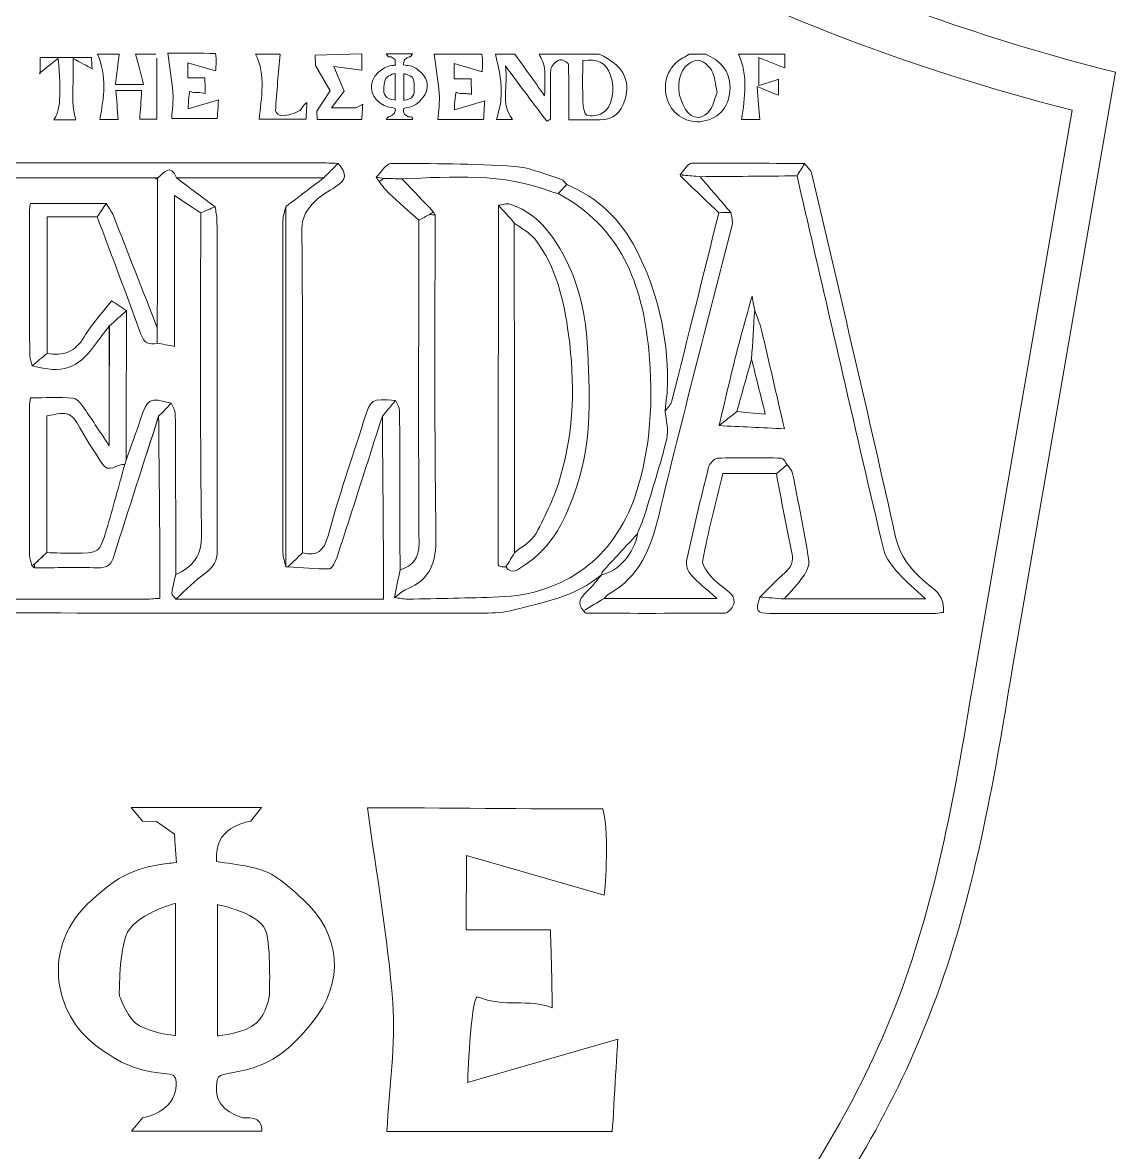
# Model space of a CAD drawing. Header units: inches. Extents: x 0 to 12, y 0 to 12.
# Drawn here: x 9.993 to 10.972, y 0.858 to 1.871 of the extents above; entities that cross this region are included whole.
import ezdxf

# ---------------------------------------------------------------- set-up
doc = ezdxf.new("R2010")
doc.units = ezdxf.units.IN
doc.header["$MEASUREMENT"] = 0

msp = doc.modelspace()

# ---------------------------------------------------------------- linework, layer by layer
at = {"color": 250, "lineweight": 0}
msp.add_line((10.8796, 1.2912), (10.9721, 1.8263), dxfattribs=at)
at = {"color": 5, "lineweight": 0}
msp.add_line((10.8454, 1.284), (10.9333, 1.7924), dxfattribs=at)
at = {"color": 250, "lineweight": 0}
for centre, start, end in [((8.8444, 3.6717), 284.1261, 312.9293), ((11.4365, 3.6717), 227.0707, 255.8739)]:
    msp.add_arc(centre, 1.9029, start, end, dxfattribs=at)
at = {"color": 5, "lineweight": 0}
for centre, start, end in [((8.912, 3.5454), 284.1261, 312.9293), ((11.3744, 3.5454), 227.0707, 255.8739)]:
    msp.add_arc(centre, 1.8077, start, end, dxfattribs=at)
at = {"color": 1, "lineweight": 0}
for points, knots in [([(10.1131, 1.8388), (10.1131, 1.8377), (10.1131, 1.8366), (10.1131, 1.8355), (10.1131, 1.8173), (10.1131, 1.8009), (10.1131, 1.7841), (10.1085, 1.7841), (10.1021, 1.7841), (10.0979, 1.7841), (10.0984, 1.7924), (10.099, 1.8007), (10.0996, 1.8099), (10.0917, 1.8099), (10.085, 1.8099), (10.0765, 1.8099), (10.0772, 1.8012), (10.0778, 1.7929), (10.0785, 1.784), (10.0738, 1.784), (10.0667, 1.784), (10.0622, 1.784), (10.0657, 1.8034), (10.0687, 1.823), (10.0599, 1.8426), (10.0664, 1.8426), (10.0729, 1.8426), (10.0795, 1.8426), (10.0784, 1.8337), (10.0772, 1.8249), (10.0761, 1.8154), (10.0848, 1.8154), (10.0914, 1.8154), (10.1012, 1.8154), (10.0986, 1.8254), (10.0964, 1.834), (10.0941, 1.8426), (10.1002, 1.8426), (10.1063, 1.8426), (10.1124, 1.8426)], [0, 0, 0, 0, 1, 1, 1, 2, 2, 2, 3, 3, 3, 4, 4, 4, 5, 5, 5, 6, 6, 6, 7, 7, 7, 8, 8, 8, 9, 9, 9, 10, 10, 10, 11, 11, 11, 12, 12, 12, 13, 13, 13, 13]), ([(10.1657, 1.8432), (10.167, 1.838), (10.1659, 1.8276), (10.1659, 1.8276), (10.1659, 1.8276), (10.141, 1.8348), (10.141, 1.8348), (10.141, 1.8348), (10.1409, 1.8213), (10.1409, 1.8213), (10.1409, 1.8213), (10.1562, 1.8213), (10.1562, 1.8213), (10.1562, 1.8213), (10.1565, 1.8099), (10.1565, 1.8071), (10.1522, 1.8089), (10.148, 1.8071), (10.1429, 1.8092), (10.1417, 1.8084), (10.1412, 1.7936), (10.1412, 1.7936), (10.1412, 1.7936), (10.1684, 1.8015), (10.1684, 1.8015), (10.1684, 1.8015), (10.1677, 1.7897), (10.1674, 1.7847), (10.1523, 1.7847), (10.1382, 1.7847), (10.1265, 1.7847), (10.1269, 1.7927), (10.1281, 1.8004), (10.1276, 1.8081), (10.1267, 1.8199), (10.1246, 1.8317), (10.123, 1.8435), (10.136, 1.8435), (10.1527, 1.8432), (10.1657, 1.8432)], [0, 0, 0, 0, 1, 1, 1, 2, 2, 2, 3, 3, 3, 4, 4, 4, 5, 5, 5, 6, 6, 6, 7, 7, 7, 8, 8, 8, 9, 9, 9, 10, 10, 10, 11, 11, 11, 12, 12, 12, 13, 13, 13, 13]), ([(10.2237, 1.8426), (10.2222, 1.8257), (10.2206, 1.8088), (10.2195, 1.7918), (10.2195, 1.7903), (10.2235, 1.787), (10.2254, 1.7872), (10.2306, 1.7879), (10.2361, 1.7892), (10.2408, 1.7916), (10.243, 1.7927), (10.2438, 1.7968), (10.2477, 1.7992), (10.2474, 1.7945), (10.2472, 1.7897), (10.2469, 1.7842), (10.2322, 1.7842), (10.2182, 1.7842), (10.2049, 1.7842), (10.2067, 1.8036), (10.2112, 1.8234), (10.2017, 1.8426), (10.209, 1.8426), (10.2163, 1.8426), (10.2237, 1.8426)], [0, 0, 0, 0, 1, 1, 1, 2, 2, 2, 3, 3, 3, 4, 4, 4, 5, 5, 5, 6, 6, 6, 7, 7, 7, 8, 8, 8, 8]), ([(10.2717, 1.8313), (10.2717, 1.8313), (10.2811, 1.8093), (10.2811, 1.8093), (10.2811, 1.8093), (10.2696, 1.7944), (10.2696, 1.7944), (10.2696, 1.7944), (10.2919, 1.7945), (10.2919, 1.7945), (10.2919, 1.7945), (10.2977, 1.7978), (10.2977, 1.7978), (10.2977, 1.7978), (10.2971, 1.7889), (10.2968, 1.7839), (10.282, 1.7839), (10.2568, 1.7839), (10.2568, 1.7839), (10.2568, 1.7839), (10.2566, 1.7915), (10.2566, 1.7915), (10.2566, 1.7915), (10.2686, 1.8095), (10.2686, 1.8095), (10.2686, 1.8095), (10.2553, 1.8324), (10.2553, 1.8324), (10.2553, 1.8324), (10.2552, 1.8417), (10.2552, 1.8417), (10.2552, 1.8417), (10.2969, 1.8428), (10.2969, 1.8428), (10.2969, 1.8379), (10.2969, 1.8331), (10.2969, 1.8282), (10.2969, 1.8282), (10.2717, 1.8313), (10.2717, 1.8313)], [0, 0, 0, 0, 1, 1, 1, 2, 2, 2, 3, 3, 3, 4, 4, 4, 5, 5, 5, 6, 6, 6, 7, 7, 7, 8, 8, 8, 9, 9, 9, 10, 10, 10, 11, 11, 11, 12, 12, 12, 13, 13, 13, 13]), ([(10.3423, 1.8427), (10.3423, 1.8427), (10.3404, 1.8402), (10.3404, 1.8402), (10.3404, 1.8402), (10.3342, 1.8394), (10.3342, 1.8341), (10.3342, 1.8337), (10.3342, 1.8334), (10.3342, 1.8329), (10.3361, 1.8326), (10.338, 1.8323), (10.3399, 1.832), (10.3446, 1.8311), (10.3463, 1.8292), (10.3499, 1.826), (10.3568, 1.8197), (10.3575, 1.8109), (10.3516, 1.8036), (10.3472, 1.7983), (10.3439, 1.7957), (10.3372, 1.7946), (10.3342, 1.794), (10.3342, 1.7941), (10.3342, 1.791), (10.3343, 1.7876), (10.3388, 1.7864), (10.3388, 1.7864), (10.3388, 1.7864), (10.3398, 1.7864), (10.3402, 1.7864), (10.3426, 1.7863), (10.3424, 1.7839), (10.3424, 1.7839), (10.3424, 1.7839), (10.3188, 1.7839), (10.3188, 1.7839), (10.3188, 1.7839), (10.3207, 1.7864), (10.3207, 1.7864), (10.3207, 1.7864), (10.3268, 1.7872), (10.3269, 1.7924), (10.3269, 1.7937), (10.3267, 1.7942), (10.3251, 1.7943), (10.3197, 1.7949), (10.3169, 1.796), (10.3123, 1.7994), (10.3047, 1.8052), (10.3021, 1.8175), (10.3116, 1.826), (10.3158, 1.8296), (10.3183, 1.8313), (10.3237, 1.8323), (10.3246, 1.8324), (10.3256, 1.8325), (10.3269, 1.8327), (10.3268, 1.8344), (10.3266, 1.8378), (10.3266, 1.8378), (10.3266, 1.8378), (10.3233, 1.8401), (10.3233, 1.8401), (10.3233, 1.8401), (10.3208, 1.8402), (10.3208, 1.8402), (10.3208, 1.8402), (10.3187, 1.8427), (10.3187, 1.8427), (10.3187, 1.8427), (10.3423, 1.8427), (10.3423, 1.8427)], [0, 0, 0, 0, 1, 1, 1, 2, 2, 2, 3, 3, 3, 4, 4, 4, 5, 5, 5, 6, 6, 6, 7, 7, 7, 8, 8, 8, 9, 9, 9, 10, 10, 10, 11, 11, 11, 12, 12, 12, 13, 13, 13, 14, 14, 14, 15, 15, 15, 16, 16, 16, 17, 17, 17, 18, 18, 18, 19, 19, 19, 20, 20, 20, 21, 21, 21, 22, 22, 22, 23, 23, 23, 24, 24, 24, 24]), ([(10.4043, 1.8424), (10.4056, 1.8371), (10.4046, 1.8268), (10.4046, 1.8268), (10.4046, 1.8268), (10.3796, 1.834), (10.3796, 1.834), (10.3796, 1.834), (10.3795, 1.8205), (10.3795, 1.8205), (10.3795, 1.8205), (10.3948, 1.8205), (10.3948, 1.8205), (10.3948, 1.8205), (10.3951, 1.809), (10.3951, 1.8063), (10.3909, 1.8081), (10.3866, 1.8062), (10.3815, 1.8083), (10.3803, 1.8076), (10.3798, 1.7927), (10.3798, 1.7927), (10.3798, 1.7927), (10.407, 1.8006), (10.407, 1.8006), (10.407, 1.8006), (10.4063, 1.7888), (10.406, 1.7839), (10.391, 1.7839), (10.3768, 1.7839), (10.3651, 1.7839), (10.3655, 1.7918), (10.3668, 1.7996), (10.3662, 1.8073), (10.3653, 1.8191), (10.3632, 1.8308), (10.3616, 1.8426), (10.3746, 1.8426), (10.3913, 1.8424), (10.4043, 1.8424)], [0, 0, 0, 0, 1, 1, 1, 2, 2, 2, 3, 3, 3, 4, 4, 4, 5, 5, 5, 6, 6, 6, 7, 7, 7, 8, 8, 8, 9, 9, 9, 10, 10, 10, 11, 11, 11, 12, 12, 12, 13, 13, 13, 13]), ([(10.5096, 1.8426), (10.531, 1.8325), (10.5379, 1.82), (10.5325, 1.8012), (10.5293, 1.7902), (10.5222, 1.7839), (10.5105, 1.7836), (10.5004, 1.7834), (10.4902, 1.7836), (10.4824, 1.7836), (10.4824, 1.8004), (10.4826, 1.8169), (10.482, 1.8334), (10.482, 1.835), (10.4758, 1.8383), (10.474, 1.8374), (10.4707, 1.8359), (10.4666, 1.8321), (10.4663, 1.8289), (10.4654, 1.8184), (10.466, 1.8078), (10.466, 1.7972), (10.466, 1.7928), (10.466, 1.7885), (10.466, 1.7841), (10.4648, 1.7835), (10.4637, 1.7829), (10.4626, 1.7823), (10.451, 1.7978), (10.4395, 1.8133), (10.4255, 1.8319), (10.4283, 1.8139), (10.4208, 1.7981), (10.4318, 1.7839), (10.4269, 1.7839), (10.4213, 1.7839), (10.4176, 1.7839), (10.4189, 1.7893), (10.4207, 1.7946), (10.4213, 1.8001), (10.422, 1.8061), (10.4221, 1.8124), (10.4213, 1.8184), (10.4203, 1.8265), (10.4183, 1.8346), (10.4167, 1.8426), (10.4224, 1.8426), (10.4282, 1.8426), (10.4339, 1.8426), (10.4424, 1.8308), (10.4509, 1.8189), (10.4607, 1.8052), (10.4607, 1.8149), (10.4613, 1.8224), (10.4605, 1.8298), (10.4601, 1.8342), (10.4575, 1.8384), (10.4558, 1.8426), (10.4738, 1.8426), (10.4917, 1.8426), (10.5096, 1.8426)], [0, 0, 0, 0, 1, 1, 1, 2, 2, 2, 3, 3, 3, 4, 4, 4, 5, 5, 5, 6, 6, 6, 7, 7, 7, 8, 8, 8, 9, 9, 9, 10, 10, 10, 11, 11, 11, 12, 12, 12, 13, 13, 13, 14, 14, 14, 15, 15, 15, 16, 16, 16, 17, 17, 17, 18, 18, 18, 19, 19, 19, 20, 20, 20, 20]), ([(10.6049, 1.8426), (10.6178, 1.8366), (10.6269, 1.8281), (10.6268, 1.8125), (10.6267, 1.7963), (10.6179, 1.7852), (10.6024, 1.7823), (10.5891, 1.7798), (10.575, 1.7883), (10.5707, 1.8013), (10.5657, 1.8166), (10.5713, 1.832), (10.5845, 1.8391), (10.5865, 1.8402), (10.5883, 1.8414), (10.5903, 1.8426), (10.5952, 1.8426), (10.6, 1.8426), (10.6049, 1.8426)], [0, 0, 0, 0, 1, 1, 1, 2, 2, 2, 3, 3, 3, 4, 4, 4, 5, 5, 5, 6, 6, 6, 6]), ([(10.6758, 1.8426), (10.6758, 1.8374), (10.6758, 1.8321), (10.6758, 1.8301), (10.6692, 1.8328), (10.6619, 1.8357), (10.6526, 1.8395), (10.6526, 1.8295), (10.6526, 1.8233), (10.6526, 1.8143), (10.6589, 1.8163), (10.6646, 1.8182), (10.6701, 1.82), (10.6701, 1.816), (10.6701, 1.8103), (10.6701, 1.8056), (10.6651, 1.8077), (10.6594, 1.81), (10.651, 1.8134), (10.652, 1.8014), (10.6527, 1.7929), (10.6535, 1.784), (10.6499, 1.784), (10.643, 1.784), (10.6372, 1.784), (10.64, 1.8037), (10.6433, 1.8234), (10.6343, 1.8426), (10.6481, 1.8426), (10.662, 1.8426), (10.6758, 1.8426)], [0, 0, 0, 0, 1, 1, 1, 2, 2, 2, 3, 3, 3, 4, 4, 4, 5, 5, 5, 6, 6, 6, 7, 7, 7, 8, 8, 8, 9, 9, 9, 10, 10, 10, 10]), ([(10.0087, 1.8255), (10.0087, 1.8299), (10.0087, 1.8343), (10.0087, 1.8396), (10.0239, 1.8396), (10.0387, 1.8396), (10.0546, 1.8396), (10.0548, 1.8366), (10.055, 1.8332), (10.0552, 1.8294), (10.0501, 1.8322), (10.0454, 1.8347), (10.0381, 1.8387), (10.0393, 1.8183), (10.0356, 1.8007), (10.0406, 1.7837), (10.0361, 1.7837), (10.0287, 1.7837), (10.0208, 1.7837), (10.0266, 1.7902), (10.0279, 1.8071), (10.0247, 1.8387), (10.0182, 1.8335), (10.0133, 1.8296), (10.0085, 1.8257), (10.0085, 1.8257), (10.0087, 1.8255), (10.0087, 1.8255)], [0, 0, 0, 0, 1, 1, 1, 2, 2, 2, 3, 3, 3, 4, 4, 4, 5, 5, 5, 6, 6, 6, 7, 7, 7, 8, 8, 8, 9, 9, 9, 9]), ([(10.4948, 1.8367), (10.4948, 1.824), (10.4945, 1.8115), (10.495, 1.7991), (10.4951, 1.7952), (10.4963, 1.7887), (10.4986, 1.7879), (10.5025, 1.7865), (10.5083, 1.7875), (10.5123, 1.7895), (10.5211, 1.7941), (10.5242, 1.8106), (10.5197, 1.8238), (10.5158, 1.8354), (10.5074, 1.8387), (10.4948, 1.8367)], [0, 0, 0, 0, 1, 1, 1, 2, 2, 2, 3, 3, 3, 4, 4, 4, 5, 5, 5, 5]), ([(10.6152, 1.8085), (10.6136, 1.8156), (10.6133, 1.8226), (10.6103, 1.828), (10.6079, 1.8322), (10.602, 1.8373), (10.5979, 1.8371), (10.5931, 1.8369), (10.5866, 1.8323), (10.5843, 1.8278), (10.5785, 1.8163), (10.5803, 1.804), (10.5869, 1.793), (10.5927, 1.7834), (10.6036, 1.7835), (10.6094, 1.7932), (10.6122, 1.7979), (10.6134, 1.8036), (10.6152, 1.8085)], [0, 0, 0, 0, 1, 1, 1, 2, 2, 2, 3, 3, 3, 4, 4, 4, 5, 5, 5, 6, 6, 6, 6]), ([(10.0085, 1.8257), (10.0085, 1.8257), (10.0082, 1.8249), (10.0082, 1.8249), (10.0082, 1.8249), (10.0087, 1.8255), (10.0087, 1.8255), (10.0087, 1.8255), (10.0085, 1.8257), (10.0085, 1.8257)], [0, 0, 0, 0, 1, 1, 1, 2, 2, 2, 3, 3, 3, 3]), ([(10.3267, 1.8253), (10.3267, 1.8253), (10.319, 1.8233), (10.3177, 1.8193), (10.3164, 1.8153), (10.3165, 1.8086), (10.3165, 1.8086), (10.3165, 1.8086), (10.3177, 1.8053), (10.3194, 1.8036), (10.3211, 1.8019), (10.3267, 1.8013), (10.3267, 1.8013), (10.3267, 1.8013), (10.3267, 1.8253), (10.3267, 1.8253)], [0, 0, 0, 0, 1, 1, 1, 2, 2, 2, 3, 3, 3, 4, 4, 4, 5, 5, 5, 5]), ([(10.3344, 1.8012), (10.3347, 1.8012), (10.3394, 1.8017), (10.3414, 1.8035), (10.3434, 1.8053), (10.3438, 1.8086), (10.3438, 1.8086), (10.3438, 1.8086), (10.3441, 1.8159), (10.3433, 1.8197), (10.3426, 1.8236), (10.3344, 1.825), (10.3344, 1.825), (10.3344, 1.825), (10.3344, 1.8123), (10.3344, 1.8012)], [0, 0, 0, 0, 1, 1, 1, 2, 2, 2, 3, 3, 3, 4, 4, 4, 5, 5, 5, 5])]:
    msp.add_open_spline(points, degree=3, knots=knots, dxfattribs=at)
at = {"color": 5, "lineweight": 0}
for points, knots in [([(10.2756, 1.7446), (10.2713, 1.7403), (10.2671, 1.736), (10.2628, 1.7317), (10.2188, 1.7317), (10.1747, 1.7317), (10.1307, 1.7317), (10.1253, 1.7453), (10.1198, 1.7359), (10.1142, 1.7318), (10.1133, 1.7318), (10.1123, 1.7317), (10.1113, 1.7317), (10.0454, 1.7317), (9.9794, 1.7317), (9.9134, 1.7317), (9.9124, 1.7317), (9.9115, 1.7317), (9.9105, 1.7317), (9.9076, 1.7329), (9.9047, 1.7341), (9.9009, 1.7357), (9.9032, 1.7392), (9.9051, 1.7421), (9.9071, 1.745), (10.0262, 1.745), (10.1454, 1.745), (10.2646, 1.745), (10.2683, 1.745), (10.2719, 1.7447), (10.2756, 1.7446)], [0, 0, 0, 0, 1, 1, 1, 2, 2, 2, 3, 3, 3, 4, 4, 4, 5, 5, 5, 6, 6, 6, 7, 7, 7, 8, 8, 8, 9, 9, 9, 10, 10, 10, 10]), ([(10.1654, 1.7057), (10.1611, 1.7039), (10.1568, 1.7021), (10.1525, 1.7002), (10.1451, 1.7051), (10.1378, 1.71), (10.1291, 1.7157), (10.1291, 1.67), (10.1291, 1.6259), (10.1291, 1.5806), (10.1231, 1.5817), (10.1183, 1.5826), (10.1135, 1.5836), (10.1135, 1.5881), (10.1135, 1.5926), (10.1136, 1.5972), (10.1137, 1.6415), (10.1138, 1.6858), (10.1139, 1.7301), (10.1141, 1.7307), (10.1142, 1.7312), (10.1142, 1.7318), (10.1198, 1.7359), (10.1253, 1.7453), (10.1307, 1.7317), (10.1423, 1.723), (10.1538, 1.7143), (10.1654, 1.7057)], [0, 0, 0, 0, 1, 1, 1, 2, 2, 2, 3, 3, 3, 4, 4, 4, 5, 5, 5, 6, 6, 6, 7, 7, 7, 8, 8, 8, 9, 9, 9, 9]), ([(10.2756, 1.7446), (10.2838, 1.7347), (10.2833, 1.7304), (10.2735, 1.7238), (10.2671, 1.7196), (10.2599, 1.7159), (10.2547, 1.7105), (10.2484, 1.7038), (10.243, 1.6972), (10.2431, 1.6857), (10.2441, 1.589), (10.2438, 1.4923), (10.2438, 1.3956), (10.2395, 1.3915), (10.2351, 1.3874), (10.2308, 1.3832), (10.2301, 1.3832), (10.2295, 1.3832), (10.2288, 1.3832), (10.2288, 1.4908), (10.2288, 1.5984), (10.2288, 1.706), (10.2402, 1.7145), (10.2515, 1.7231), (10.2628, 1.7317), (10.2671, 1.736), (10.2713, 1.7403), (10.2756, 1.7446)], [0, 0, 0, 0, 1, 1, 1, 2, 2, 2, 3, 3, 3, 4, 4, 4, 5, 5, 5, 6, 6, 6, 7, 7, 7, 8, 8, 8, 9, 9, 9, 9]), ([(10.4805, 1.7257), (10.478, 1.723), (10.4754, 1.7203), (10.4729, 1.7176), (10.471, 1.7181), (10.4689, 1.7182), (10.4671, 1.719), (10.4235, 1.7363), (10.3781, 1.7325), (10.3328, 1.7308), (10.3273, 1.7309), (10.3218, 1.731), (10.3163, 1.7311), (10.3141, 1.7315), (10.312, 1.7319), (10.3098, 1.7323), (10.3142, 1.7365), (10.3186, 1.7444), (10.323, 1.7445), (10.3599, 1.7446), (10.3969, 1.7443), (10.4338, 1.7419), (10.448, 1.7409), (10.4618, 1.7344), (10.4758, 1.7302), (10.4776, 1.7296), (10.4789, 1.7272), (10.4805, 1.7257)], [0, 0, 0, 0, 1, 1, 1, 2, 2, 2, 3, 3, 3, 4, 4, 4, 5, 5, 5, 6, 6, 6, 7, 7, 7, 8, 8, 8, 9, 9, 9, 9]), ([(10.6936, 1.7444), (10.6913, 1.7407), (10.689, 1.7371), (10.6868, 1.7334), (10.6578, 1.7332), (10.6289, 1.7329), (10.5999, 1.7327), (10.595, 1.7332), (10.5902, 1.7336), (10.5853, 1.734), (10.5844, 1.7345), (10.5835, 1.7349), (10.5826, 1.7354), (10.5859, 1.7386), (10.5891, 1.7447), (10.5925, 1.7448), (10.6262, 1.7452), (10.6599, 1.7447), (10.6936, 1.7444)], [0, 0, 0, 0, 1, 1, 1, 2, 2, 2, 3, 3, 3, 4, 4, 4, 5, 5, 5, 6, 6, 6, 6]), ([(10.6936, 1.7444), (10.6959, 1.7413), (10.6993, 1.7385), (10.7001, 1.7351), (10.7255, 1.6267), (10.751, 1.5183), (10.7752, 1.4097), (10.7798, 1.3891), (10.7929, 1.3763), (10.8074, 1.3649), (10.8157, 1.3584), (10.8186, 1.3523), (10.818, 1.3423), (10.8159, 1.342), (10.8136, 1.3414), (10.8113, 1.3414), (10.7617, 1.3414), (10.7121, 1.3414), (10.6625, 1.3414), (10.6504, 1.3414), (10.6493, 1.3432), (10.6536, 1.356), (10.6608, 1.3555), (10.668, 1.3549), (10.6753, 1.3543), (10.7165, 1.3543), (10.7578, 1.3543), (10.8019, 1.3543), (10.7922, 1.3634), (10.7844, 1.3698), (10.7778, 1.3773), (10.7725, 1.3834), (10.7666, 1.3903), (10.7647, 1.3979), (10.7519, 1.4503), (10.7401, 1.5029), (10.7279, 1.5555), (10.7142, 1.6148), (10.7005, 1.6741), (10.6868, 1.7334), (10.689, 1.7371), (10.6913, 1.7407), (10.6936, 1.7444)], [0, 0, 0, 0, 1, 1, 1, 2, 2, 2, 3, 3, 3, 4, 4, 4, 5, 5, 5, 6, 6, 6, 7, 7, 7, 8, 8, 8, 9, 9, 9, 10, 10, 10, 11, 11, 11, 12, 12, 12, 13, 13, 13, 14, 14, 14, 14]), ([(9.9134, 1.7317), (9.9794, 1.7317), (10.0454, 1.7317), (10.1113, 1.7317), (10.1122, 1.7311), (10.1131, 1.7306), (10.1139, 1.7301), (10.1138, 1.6858), (10.1137, 1.6415), (10.1136, 1.5972), (10.1005, 1.6307), (10.0875, 1.6642), (10.0743, 1.6977), (10.0727, 1.7016), (10.07, 1.705), (10.0678, 1.7086), (10.0454, 1.7086), (10.0231, 1.7086), (9.9999, 1.7086), (9.9997, 1.7073), (9.9992, 1.7053), (9.9992, 1.7034), (9.9992, 1.6597), (9.9991, 1.6159), (9.9993, 1.5722), (9.9993, 1.5692), (10.0008, 1.5662), (10.0016, 1.5632), (10.0287, 1.556), (10.0419, 1.5604), (10.0574, 1.5815), (10.0617, 1.5874), (10.0662, 1.5931), (10.0706, 1.5989), (10.0706, 1.5641), (10.0706, 1.5293), (10.0706, 1.4915), (10.0615, 1.5052), (10.0543, 1.5164), (10.0466, 1.5273), (10.0445, 1.5303), (10.041, 1.5341), (10.0379, 1.5343), (10.0255, 1.5351), (10.013, 1.5346), (10.0001, 1.5346), (9.9996, 1.5313), (9.9991, 1.5293), (9.9991, 1.5274), (9.9991, 1.4827), (9.9991, 1.4381), (9.9992, 1.3934), (9.9992, 1.3904), (10.0006, 1.3873), (10.0013, 1.3842), (10.0021, 1.3835), (10.0029, 1.3828), (10.0037, 1.3821), (10.0224, 1.3822), (10.0412, 1.3829), (10.0599, 1.3822), (10.0691, 1.3818), (10.0725, 1.3853), (10.075, 1.3935), (10.0879, 1.4351), (10.1015, 1.4765), (10.1148, 1.5179), (10.1151, 1.4814), (10.1155, 1.4448), (10.1158, 1.4082), (10.1159, 1.3908), (10.1158, 1.3734), (10.1158, 1.3548), (10.1104, 1.3545), (10.1061, 1.3541), (10.1018, 1.3541), (10.044, 1.3541), (9.9863, 1.3542), (9.9285, 1.3541), (9.9237, 1.3541), (9.9189, 1.3533), (9.914, 1.3528), (9.914, 1.3528), (9.9133, 1.3538), (9.9133, 1.3538), (9.9183, 1.3585), (9.9226, 1.3642), (9.9283, 1.3676), (9.9377, 1.3733), (9.9412, 1.3804), (9.9411, 1.3915), (9.9407, 1.4903), (9.9409, 1.589), (9.9409, 1.6878), (9.9409, 1.6923), (9.9405, 1.6967), (9.9403, 1.7012), (9.9312, 1.7107), (9.9221, 1.7202), (9.9131, 1.7297), (9.9132, 1.7303), (9.9133, 1.731), (9.9134, 1.7317)], [0, 0, 0, 0, 1, 1, 1, 2, 2, 2, 3, 3, 3, 4, 4, 4, 5, 5, 5, 6, 6, 6, 7, 7, 7, 8, 8, 8, 9, 9, 9, 10, 10, 10, 11, 11, 11, 12, 12, 12, 13, 13, 13, 14, 14, 14, 15, 15, 15, 16, 16, 16, 17, 17, 17, 18, 18, 18, 19, 19, 19, 20, 20, 20, 21, 21, 21, 22, 22, 22, 23, 23, 23, 24, 24, 24, 25, 25, 25, 26, 26, 26, 27, 27, 27, 28, 28, 28, 29, 29, 29, 30, 30, 30, 31, 31, 31, 32, 32, 32, 33, 33, 33, 34, 34, 34, 34]), ([(10.1142, 1.7318), (10.1142, 1.7312), (10.1141, 1.7307), (10.1139, 1.7301), (10.1131, 1.7306), (10.1122, 1.7311), (10.1113, 1.7317), (10.1123, 1.7317), (10.1133, 1.7318), (10.1142, 1.7318)], [0, 0, 0, 0, 1, 1, 1, 2, 2, 2, 3, 3, 3, 3]), ([(10.2308, 1.3832), (10.2431, 1.3824), (10.2555, 1.381), (10.2678, 1.3814), (10.2704, 1.3815), (10.2736, 1.3885), (10.275, 1.3928), (10.2886, 1.4346), (10.3019, 1.4764), (10.3153, 1.5182), (10.3156, 1.4742), (10.316, 1.4303), (10.3163, 1.3863), (10.3163, 1.3762), (10.3163, 1.3661), (10.3163, 1.3542), (10.2536, 1.3542), (10.1918, 1.3542), (10.1301, 1.3542), (10.139, 1.3622), (10.1475, 1.3707), (10.157, 1.3778), (10.1642, 1.3831), (10.1674, 1.3885), (10.1673, 1.3978), (10.167, 1.4965), (10.1672, 1.5952), (10.1671, 1.694), (10.1671, 1.6979), (10.166, 1.7018), (10.1654, 1.7057), (10.1538, 1.7143), (10.1423, 1.723), (10.1307, 1.7317), (10.1747, 1.7317), (10.2188, 1.7317), (10.2628, 1.7317), (10.2515, 1.7231), (10.2402, 1.7145), (10.2288, 1.706), (10.2279, 1.7018), (10.2262, 1.6976), (10.2262, 1.6934), (10.2261, 1.5942), (10.2261, 1.4949), (10.2262, 1.3957), (10.2262, 1.3915), (10.2279, 1.3873), (10.2288, 1.3832), (10.2295, 1.3832), (10.2301, 1.3832), (10.2308, 1.3832)], [0, 0, 0, 0, 1, 1, 1, 2, 2, 2, 3, 3, 3, 4, 4, 4, 5, 5, 5, 6, 6, 6, 7, 7, 7, 8, 8, 8, 9, 9, 9, 10, 10, 10, 11, 11, 11, 12, 12, 12, 13, 13, 13, 14, 14, 14, 15, 15, 15, 16, 16, 16, 17, 17, 17, 17]), ([(10.3163, 1.7311), (10.315, 1.7301), (10.3137, 1.7292), (10.3124, 1.7282), (10.3115, 1.7296), (10.3106, 1.7309), (10.3098, 1.7323), (10.312, 1.7319), (10.3141, 1.7315), (10.3163, 1.7311)], [0, 0, 0, 0, 1, 1, 1, 2, 2, 2, 3, 3, 3, 3]), ([(10.3609, 1.7013), (10.3516, 1.7111), (10.3422, 1.721), (10.3328, 1.7308), (10.3781, 1.7325), (10.4235, 1.7363), (10.4671, 1.719), (10.4689, 1.7182), (10.471, 1.7181), (10.4729, 1.7176), (10.5286, 1.6875), (10.5483, 1.637), (10.5539, 1.5776), (10.5581, 1.533), (10.5561, 1.4891), (10.5417, 1.4465), (10.5229, 1.391), (10.4784, 1.3583), (10.4197, 1.3561), (10.3925, 1.3551), (10.3653, 1.3546), (10.3381, 1.3541), (10.3341, 1.3541), (10.3302, 1.3551), (10.3262, 1.3556), (10.3298, 1.3581), (10.3332, 1.3615), (10.3372, 1.3632), (10.3586, 1.3719), (10.3636, 1.3872), (10.3633, 1.4099), (10.3618, 1.506), (10.3625, 1.6021), (10.3625, 1.6982), (10.362, 1.6992), (10.3614, 1.7003), (10.3609, 1.7013)], [0, 0, 0, 0, 1, 1, 1, 2, 2, 2, 3, 3, 3, 4, 4, 4, 5, 5, 5, 6, 6, 6, 7, 7, 7, 8, 8, 8, 9, 9, 9, 10, 10, 10, 11, 11, 11, 12, 12, 12, 12]), ([(10.6275, 1.7006), (10.6183, 1.7113), (10.6091, 1.722), (10.5999, 1.7327), (10.6289, 1.7329), (10.6578, 1.7332), (10.6868, 1.7334), (10.7005, 1.6741), (10.7142, 1.6148), (10.7279, 1.5555), (10.7401, 1.5029), (10.7519, 1.4503), (10.7647, 1.3979), (10.7666, 1.3903), (10.7725, 1.3834), (10.7778, 1.3773), (10.7844, 1.3698), (10.7922, 1.3634), (10.8019, 1.3543), (10.7578, 1.3543), (10.7165, 1.3543), (10.6753, 1.3543), (10.681, 1.3609), (10.6873, 1.3671), (10.6923, 1.3743), (10.6952, 1.3784), (10.6981, 1.3844), (10.6974, 1.3889), (10.6932, 1.415), (10.688, 1.4408), (10.6829, 1.4667), (10.6823, 1.4695), (10.6798, 1.4719), (10.6781, 1.4745), (10.6764, 1.4766), (10.6747, 1.4805), (10.6729, 1.4805), (10.6538, 1.4809), (10.6347, 1.4811), (10.6156, 1.4804), (10.6128, 1.4803), (10.6084, 1.4756), (10.6076, 1.4724), (10.6005, 1.4445), (10.5939, 1.4165), (10.5879, 1.3884), (10.5871, 1.3846), (10.5889, 1.3791), (10.5916, 1.3761), (10.5977, 1.3693), (10.6051, 1.3636), (10.6149, 1.3548), (10.579, 1.3548), (10.5465, 1.3548), (10.5141, 1.3548), (10.5155, 1.3562), (10.5168, 1.3579), (10.5185, 1.3589), (10.5457, 1.3744), (10.5559, 1.3994), (10.5629, 1.4288), (10.5836, 1.516), (10.6068, 1.6026), (10.6287, 1.6894), (10.6296, 1.6928), (10.628, 1.6969), (10.6275, 1.7006)], [0, 0, 0, 0, 1, 1, 1, 2, 2, 2, 3, 3, 3, 4, 4, 4, 5, 5, 5, 6, 6, 6, 7, 7, 7, 8, 8, 8, 9, 9, 9, 10, 10, 10, 11, 11, 11, 12, 12, 12, 13, 13, 13, 14, 14, 14, 15, 15, 15, 16, 16, 16, 17, 17, 17, 18, 18, 18, 19, 19, 19, 20, 20, 20, 21, 21, 21, 22, 22, 22, 22]), ([(10.5853, 1.734), (10.5844, 1.7337), (10.5835, 1.7333), (10.5826, 1.733), (10.5825, 1.7335), (10.5822, 1.734), (10.5822, 1.7346), (10.5821, 1.7348), (10.5824, 1.7351), (10.5826, 1.7354), (10.5835, 1.7349), (10.5844, 1.7345), (10.5853, 1.734)], [0, 0, 0, 0, 1, 1, 1, 2, 2, 2, 3, 3, 3, 4, 4, 4, 4]), ([(10.5853, 1.734), (10.5902, 1.7336), (10.595, 1.7332), (10.5999, 1.7327), (10.6091, 1.722), (10.6183, 1.7113), (10.6275, 1.7006), (10.6239, 1.7006), (10.6203, 1.7005), (10.6167, 1.7004), (10.6053, 1.7113), (10.594, 1.7221), (10.5826, 1.733), (10.5835, 1.7333), (10.5844, 1.7337), (10.5853, 1.734)], [0, 0, 0, 0, 1, 1, 1, 2, 2, 2, 3, 3, 3, 4, 4, 4, 5, 5, 5, 5]), ([(10.4805, 1.7257), (10.5082, 1.7138), (10.5285, 1.6949), (10.5426, 1.6675), (10.562, 1.63), (10.5708, 1.5907), (10.5708, 1.549), (10.5709, 1.5403), (10.5694, 1.5315), (10.5687, 1.5228), (10.5693, 1.5145), (10.572, 1.5057), (10.5701, 1.4979), (10.5644, 1.4748), (10.5571, 1.4522), (10.5502, 1.4294), (10.5485, 1.4236), (10.5459, 1.4182), (10.5438, 1.4126), (10.5332, 1.4012), (10.5226, 1.3898), (10.5121, 1.3783), (10.5116, 1.3779), (10.5119, 1.3768), (10.5119, 1.376), (10.5119, 1.376), (10.5119, 1.3762), (10.5119, 1.3762), (10.4884, 1.3558), (10.4585, 1.3513), (10.43, 1.3437), (10.4215, 1.3414), (10.4122, 1.3417), (10.4033, 1.3417), (10.249, 1.3416), (10.0947, 1.3415), (9.9404, 1.3419), (9.9285, 1.3419), (9.9238, 1.3376), (9.9208, 1.3269), (9.9139, 1.302), (9.9055, 1.2776), (9.8983, 1.2528), (9.8958, 1.2442), (9.8923, 1.2408), (9.8826, 1.2408), (9.7596, 1.241), (9.6367, 1.2409), (9.5137, 1.2404), (9.5021, 1.2404), (9.4977, 1.2452), (9.4976, 1.2558), (9.503, 1.2554), (9.5084, 1.2549), (9.5138, 1.2544), (9.5191, 1.2542), (9.5243, 1.2537), (9.5296, 1.2537), (9.6186, 1.2537), (9.7077, 1.2537), (9.7967, 1.2537), (9.8215, 1.2537), (9.8463, 1.2534), (9.8711, 1.2539), (9.8751, 1.254), (9.8816, 1.2565), (9.8826, 1.2594), (9.8936, 1.2904), (9.9037, 1.3216), (9.914, 1.3528), (9.9189, 1.3533), (9.9237, 1.3541), (9.9285, 1.3541), (9.9863, 1.3542), (10.044, 1.3541), (10.1018, 1.3541), (10.1061, 1.3541), (10.1104, 1.3545), (10.1158, 1.3548), (10.1158, 1.3734), (10.1159, 1.3908), (10.1158, 1.4082), (10.1155, 1.4448), (10.1151, 1.4814), (10.1148, 1.518), (10.1186, 1.5219), (10.1223, 1.5258), (10.1261, 1.5297), (10.1274, 1.5266), (10.1297, 1.5235), (10.1297, 1.5204), (10.1301, 1.4723), (10.1301, 1.4243), (10.1301, 1.3762), (10.1289, 1.3707), (10.1274, 1.3652), (10.1267, 1.3596), (10.1265, 1.358), (10.1289, 1.356), (10.1301, 1.3542), (10.1918, 1.3542), (10.2536, 1.3542), (10.3163, 1.3542), (10.3163, 1.3661), (10.3163, 1.3762), (10.3163, 1.3863), (10.316, 1.4303), (10.3156, 1.4742), (10.3153, 1.5182), (10.3192, 1.5228), (10.3232, 1.5274), (10.3271, 1.5321), (10.3283, 1.529), (10.3306, 1.5259), (10.3307, 1.5228), (10.331, 1.4754), (10.331, 1.4279), (10.3311, 1.3805), (10.3295, 1.3722), (10.3278, 1.3639), (10.3262, 1.3556), (10.3302, 1.3551), (10.3341, 1.3541), (10.3381, 1.3541), (10.3653, 1.3546), (10.3925, 1.3551), (10.4197, 1.3561), (10.4784, 1.3583), (10.5229, 1.391), (10.5417, 1.4465), (10.5561, 1.4891), (10.5581, 1.533), (10.5539, 1.5776), (10.5483, 1.637), (10.5286, 1.6875), (10.4729, 1.7176), (10.4754, 1.7203), (10.478, 1.723), (10.4805, 1.7257)], [0, 0, 0, 0, 1, 1, 1, 2, 2, 2, 3, 3, 3, 4, 4, 4, 5, 5, 5, 6, 6, 6, 7, 7, 7, 8, 8, 8, 9, 9, 9, 10, 10, 10, 11, 11, 11, 12, 12, 12, 13, 13, 13, 14, 14, 14, 15, 15, 15, 16, 16, 16, 17, 17, 17, 18, 18, 18, 19, 19, 19, 20, 20, 20, 21, 21, 21, 22, 22, 22, 23, 23, 23, 24, 24, 24, 25, 25, 25, 26, 26, 26, 27, 27, 27, 28, 28, 28, 29, 29, 29, 30, 30, 30, 31, 31, 31, 32, 32, 32, 33, 33, 33, 34, 34, 34, 35, 35, 35, 36, 36, 36, 37, 37, 37, 38, 38, 38, 39, 39, 39, 40, 40, 40, 41, 41, 41, 42, 42, 42, 43, 43, 43, 44, 44, 44, 45, 45, 45, 46, 46, 46, 46]), ([(10.3163, 1.7311), (10.3218, 1.731), (10.3273, 1.7309), (10.3328, 1.7308), (10.3422, 1.721), (10.3516, 1.7111), (10.3609, 1.7013), (10.3598, 1.7005), (10.3587, 1.6997), (10.3576, 1.6989), (10.3544, 1.6971), (10.3512, 1.6953), (10.3479, 1.6936), (10.339, 1.7016), (10.33, 1.7095), (10.3213, 1.7177), (10.318, 1.7209), (10.3153, 1.7247), (10.3124, 1.7282), (10.3137, 1.7292), (10.315, 1.7301), (10.3163, 1.7311)], [0, 0, 0, 0, 1, 1, 1, 2, 2, 2, 3, 3, 3, 4, 4, 4, 5, 5, 5, 6, 6, 6, 7, 7, 7, 7]), ([(10.0598, 1.6966), (10.0452, 1.6966), (10.0307, 1.6966), (10.0148, 1.6966), (10.0148, 1.6552), (10.0148, 1.6148), (10.0148, 1.5743), (10.0104, 1.5706), (10.006, 1.5669), (10.0016, 1.5632), (10.0008, 1.5662), (9.9993, 1.5692), (9.9993, 1.5722), (9.9991, 1.6159), (9.9992, 1.6597), (9.9992, 1.7034), (9.9992, 1.7053), (9.9997, 1.7073), (9.9999, 1.7086), (10.0231, 1.7086), (10.0454, 1.7086), (10.0678, 1.7086), (10.0651, 1.7046), (10.0625, 1.7006), (10.0598, 1.6966)], [0, 0, 0, 0, 1, 1, 1, 2, 2, 2, 3, 3, 3, 4, 4, 4, 5, 5, 5, 6, 6, 6, 7, 7, 7, 8, 8, 8, 8]), ([(10.0598, 1.6966), (10.0625, 1.7006), (10.0651, 1.7046), (10.0678, 1.7086), (10.07, 1.705), (10.0727, 1.7016), (10.0743, 1.6977), (10.0875, 1.6642), (10.1005, 1.6307), (10.1136, 1.5972), (10.1135, 1.5926), (10.1135, 1.5881), (10.1135, 1.5836), (10.1058, 1.5812), (10.1018, 1.584), (10.099, 1.5917), (10.0862, 1.6268), (10.0729, 1.6617), (10.0598, 1.6966)], [0, 0, 0, 0, 1, 1, 1, 2, 2, 2, 3, 3, 3, 4, 4, 4, 5, 5, 5, 6, 6, 6, 6]), ([(10.1301, 1.3762), (10.1455, 1.3832), (10.1535, 1.3928), (10.1532, 1.4122), (10.1519, 1.5082), (10.1525, 1.6042), (10.1525, 1.7002), (10.1568, 1.7021), (10.1611, 1.7039), (10.1654, 1.7057), (10.166, 1.7018), (10.1671, 1.6979), (10.1671, 1.694), (10.1672, 1.5952), (10.167, 1.4965), (10.1673, 1.3978), (10.1674, 1.3885), (10.1642, 1.3831), (10.157, 1.3778), (10.1475, 1.3707), (10.139, 1.3622), (10.1301, 1.3542), (10.1289, 1.356), (10.1265, 1.358), (10.1267, 1.3596), (10.1274, 1.3652), (10.1289, 1.3707), (10.1301, 1.3762)], [0, 0, 0, 0, 1, 1, 1, 2, 2, 2, 3, 3, 3, 4, 4, 4, 5, 5, 5, 6, 6, 6, 7, 7, 7, 8, 8, 8, 9, 9, 9, 9]), ([(10.2288, 1.3832), (10.2279, 1.3873), (10.2262, 1.3915), (10.2262, 1.3957), (10.2261, 1.4949), (10.2261, 1.5942), (10.2262, 1.6934), (10.2262, 1.6976), (10.2279, 1.7018), (10.2288, 1.706), (10.2288, 1.5984), (10.2288, 1.4908), (10.2288, 1.3832)], [0, 0, 0, 0, 1, 1, 1, 2, 2, 2, 3, 3, 3, 4, 4, 4, 4]), ([(10.3609, 1.7013), (10.3614, 1.7003), (10.362, 1.6992), (10.3625, 1.6982), (10.3609, 1.6984), (10.3592, 1.6987), (10.3576, 1.6989), (10.3587, 1.6997), (10.3598, 1.7005), (10.3609, 1.7013)], [0, 0, 0, 0, 1, 1, 1, 2, 2, 2, 3, 3, 3, 3]), ([(10.426, 1.383), (10.4317, 1.3752), (10.4373, 1.3812), (10.4418, 1.384), (10.4682, 1.4006), (10.4802, 1.4272), (10.4896, 1.4554), (10.5036, 1.4973), (10.5011, 1.5407), (10.4988, 1.5836), (10.4972, 1.6132), (10.4898, 1.6423), (10.4742, 1.6684), (10.4636, 1.6862), (10.4504, 1.7015), (10.4298, 1.708), (10.4267, 1.709), (10.4228, 1.7075), (10.4193, 1.7071), (10.4192, 1.6014), (10.4191, 1.4956), (10.4191, 1.3898), (10.4191, 1.3878), (10.4184, 1.3847), (10.4195, 1.3839), (10.421, 1.3828), (10.4238, 1.3832), (10.426, 1.383)], [0, 0, 0, 0, 1, 1, 1, 2, 2, 2, 3, 3, 3, 4, 4, 4, 5, 5, 5, 6, 6, 6, 7, 7, 7, 8, 8, 8, 9, 9, 9, 9]), ([(10.4336, 1.3955), (10.4311, 1.3913), (10.4285, 1.3872), (10.426, 1.383), (10.4238, 1.3832), (10.421, 1.3828), (10.4195, 1.3839), (10.4184, 1.3847), (10.4191, 1.3878), (10.4191, 1.3898), (10.4191, 1.4956), (10.4192, 1.6014), (10.4193, 1.7071), (10.424, 1.7018), (10.4288, 1.6965), (10.4335, 1.6911), (10.4335, 1.5926), (10.4336, 1.494), (10.4336, 1.3955)], [0, 0, 0, 0, 1, 1, 1, 2, 2, 2, 3, 3, 3, 4, 4, 4, 5, 5, 5, 6, 6, 6, 6]), ([(10.4193, 1.7071), (10.4228, 1.7075), (10.4267, 1.709), (10.4298, 1.708), (10.4504, 1.7015), (10.4636, 1.6862), (10.4742, 1.6684), (10.4898, 1.6423), (10.4972, 1.6132), (10.4988, 1.5836), (10.5011, 1.5407), (10.5036, 1.4973), (10.4896, 1.4554), (10.4802, 1.4272), (10.4682, 1.4006), (10.4418, 1.384), (10.4373, 1.3812), (10.4317, 1.3752), (10.426, 1.383), (10.4285, 1.3872), (10.4311, 1.3913), (10.4336, 1.3955), (10.4402, 1.4013), (10.4491, 1.4058), (10.453, 1.4131), (10.4618, 1.4294), (10.4699, 1.4465), (10.475, 1.4643), (10.4869, 1.5059), (10.488, 1.5486), (10.4821, 1.5913), (10.478, 1.6216), (10.4713, 1.6516), (10.4521, 1.6766), (10.4475, 1.6826), (10.4398, 1.6863), (10.4335, 1.6911), (10.4288, 1.6965), (10.424, 1.7018), (10.4193, 1.7071)], [0, 0, 0, 0, 1, 1, 1, 2, 2, 2, 3, 3, 3, 4, 4, 4, 5, 5, 5, 6, 6, 6, 7, 7, 7, 8, 8, 8, 9, 9, 9, 10, 10, 10, 11, 11, 11, 12, 12, 12, 13, 13, 13, 13]), ([(10.3262, 1.3556), (10.3278, 1.3639), (10.3295, 1.3722), (10.3311, 1.3805), (10.343, 1.384), (10.3482, 1.3908), (10.3481, 1.4043), (10.3475, 1.5007), (10.3479, 1.5971), (10.3479, 1.6936), (10.3512, 1.6953), (10.3544, 1.6971), (10.3576, 1.6989), (10.3592, 1.6987), (10.3609, 1.6984), (10.3625, 1.6982), (10.3625, 1.6021), (10.3618, 1.506), (10.3633, 1.4099), (10.3636, 1.3872), (10.3586, 1.3719), (10.3372, 1.3632), (10.3332, 1.3615), (10.3298, 1.3581), (10.3262, 1.3556)], [0, 0, 0, 0, 1, 1, 1, 2, 2, 2, 3, 3, 3, 4, 4, 4, 5, 5, 5, 6, 6, 6, 7, 7, 7, 8, 8, 8, 8]), ([(10.5438, 1.4126), (10.5459, 1.4182), (10.5485, 1.4236), (10.5502, 1.4294), (10.5571, 1.4522), (10.5644, 1.4748), (10.5701, 1.4979), (10.572, 1.5057), (10.5693, 1.5145), (10.5687, 1.5228), (10.5707, 1.5258), (10.5739, 1.5285), (10.5747, 1.5318), (10.5889, 1.588), (10.6028, 1.6442), (10.6167, 1.7004), (10.6203, 1.7005), (10.6239, 1.7006), (10.6275, 1.7006), (10.628, 1.6969), (10.6296, 1.6928), (10.6287, 1.6894), (10.6068, 1.6026), (10.5836, 1.516), (10.5629, 1.4288), (10.5559, 1.3994), (10.5457, 1.3744), (10.5185, 1.3589), (10.5168, 1.3579), (10.5155, 1.3562), (10.5141, 1.3548), (10.5078, 1.3511), (10.5016, 1.3473), (10.4954, 1.3436), (10.4896, 1.3506), (10.4927, 1.3556), (10.4985, 1.3609), (10.5035, 1.3655), (10.5075, 1.3711), (10.5119, 1.3762), (10.5119, 1.3762), (10.5119, 1.376), (10.5119, 1.376), (10.5267, 1.3789), (10.5411, 1.3954), (10.5438, 1.4126)], [0, 0, 0, 0, 1, 1, 1, 2, 2, 2, 3, 3, 3, 4, 4, 4, 5, 5, 5, 6, 6, 6, 7, 7, 7, 8, 8, 8, 9, 9, 9, 10, 10, 10, 11, 11, 11, 12, 12, 12, 13, 13, 13, 14, 14, 14, 15, 15, 15, 15]), ([(10.0016, 1.5632), (10.006, 1.5669), (10.0104, 1.5706), (10.0148, 1.5743), (10.0293, 1.5718), (10.0402, 1.5754), (10.0481, 1.5892), (10.0545, 1.6003), (10.0637, 1.6099), (10.0727, 1.6215), (10.0773, 1.6185), (10.0816, 1.6156), (10.086, 1.6127), (10.0809, 1.6081), (10.0758, 1.6035), (10.0707, 1.5989), (10.0662, 1.5931), (10.0617, 1.5874), (10.0574, 1.5815), (10.0419, 1.5604), (10.0287, 1.556), (10.0016, 1.5632)], [0, 0, 0, 0, 1, 1, 1, 2, 2, 2, 3, 3, 3, 4, 4, 4, 5, 5, 5, 6, 6, 6, 7, 7, 7, 7]), ([(10.6489, 1.6132), (10.6482, 1.6164), (10.6476, 1.6197), (10.6465, 1.6256), (10.6414, 1.6069), (10.6367, 1.5908), (10.6325, 1.5744), (10.6271, 1.5529), (10.6221, 1.5312), (10.617, 1.5096), (10.636, 1.5087), (10.6551, 1.5078), (10.6755, 1.5068), (10.6683, 1.5379), (10.6618, 1.5666), (10.655, 1.5953), (10.6535, 1.6014), (10.6509, 1.6072), (10.6489, 1.6132)], [0, 0, 0, 0, 1, 1, 1, 2, 2, 2, 3, 3, 3, 4, 4, 4, 5, 5, 5, 6, 6, 6, 6]), ([(10.6489, 1.6132), (10.648, 1.5985), (10.6471, 1.5839), (10.6461, 1.5692), (10.6417, 1.5536), (10.6373, 1.5379), (10.6329, 1.5222), (10.6276, 1.518), (10.6223, 1.5138), (10.617, 1.5096), (10.6221, 1.5312), (10.6271, 1.5529), (10.6325, 1.5744), (10.6367, 1.5908), (10.6414, 1.6069), (10.6465, 1.6256), (10.6476, 1.6197), (10.6482, 1.6164), (10.6489, 1.6132)], [0, 0, 0, 0, 1, 1, 1, 2, 2, 2, 3, 3, 3, 4, 4, 4, 5, 5, 5, 6, 6, 6, 6]), ([(10.0856, 1.4786), (10.0852, 1.4773), (10.0848, 1.4761), (10.0844, 1.4748), (10.0776, 1.4757), (10.0702, 1.4659), (10.0639, 1.4759), (10.0579, 1.4855), (10.0512, 1.4948), (10.0459, 1.5048), (10.0371, 1.5213), (10.0342, 1.5229), (10.0146, 1.5183), (10.0146, 1.4775), (10.0146, 1.4366), (10.0146, 1.3958), (10.0108, 1.3923), (10.0071, 1.3889), (10.0034, 1.3855), (10.0026, 1.3851), (10.0019, 1.3847), (10.0013, 1.3842), (10.0006, 1.3873), (9.9992, 1.3904), (9.9992, 1.3934), (9.9991, 1.4381), (9.9991, 1.4827), (9.9991, 1.5274), (9.9991, 1.5293), (9.9996, 1.5313), (10.0001, 1.5346), (10.013, 1.5346), (10.0255, 1.5351), (10.0379, 1.5343), (10.041, 1.5341), (10.0445, 1.5303), (10.0466, 1.5273), (10.0543, 1.5164), (10.0615, 1.5052), (10.0706, 1.4915), (10.0706, 1.5293), (10.0706, 1.5641), (10.0707, 1.5989), (10.0758, 1.6035), (10.0809, 1.6081), (10.086, 1.6127), (10.0859, 1.568), (10.0858, 1.5233), (10.0856, 1.4786)], [0, 0, 0, 0, 1, 1, 1, 2, 2, 2, 3, 3, 3, 4, 4, 4, 5, 5, 5, 6, 6, 6, 7, 7, 7, 8, 8, 8, 9, 9, 9, 10, 10, 10, 11, 11, 11, 12, 12, 12, 13, 13, 13, 14, 14, 14, 15, 15, 15, 16, 16, 16, 16]), ([(10.6489, 1.6132), (10.6509, 1.6072), (10.6535, 1.6014), (10.655, 1.5953), (10.6618, 1.5666), (10.6683, 1.5379), (10.6755, 1.5068), (10.6551, 1.5078), (10.636, 1.5087), (10.617, 1.5096), (10.6223, 1.5138), (10.6276, 1.518), (10.6329, 1.5222), (10.6405, 1.5215), (10.6481, 1.5208), (10.6584, 1.5198), (10.6538, 1.5384), (10.65, 1.5538), (10.6461, 1.5692), (10.6471, 1.5839), (10.648, 1.5985), (10.6489, 1.6132)], [0, 0, 0, 0, 1, 1, 1, 2, 2, 2, 3, 3, 3, 4, 4, 4, 5, 5, 5, 6, 6, 6, 7, 7, 7, 7]), ([(10.0856, 1.4786), (10.09, 1.4909), (10.0946, 1.503), (10.0986, 1.5154), (10.1047, 1.5338), (10.1067, 1.535), (10.1261, 1.5297), (10.1223, 1.5258), (10.1186, 1.5219), (10.1148, 1.518), (10.1015, 1.4765), (10.0879, 1.4351), (10.075, 1.3935), (10.0725, 1.3853), (10.0691, 1.3818), (10.0599, 1.3822), (10.0412, 1.3829), (10.0224, 1.3822), (10.0037, 1.3821), (10.0036, 1.3832), (10.0035, 1.3843), (10.0034, 1.3854), (10.0071, 1.3889), (10.0108, 1.3923), (10.0146, 1.3958), (10.0227, 1.3956), (10.0308, 1.3953), (10.0389, 1.3953), (10.0615, 1.3953), (10.0618, 1.3952), (10.0681, 1.4165), (10.0739, 1.4358), (10.079, 1.4554), (10.0844, 1.4748), (10.0848, 1.4761), (10.0852, 1.4773), (10.0856, 1.4786)], [0, 0, 0, 0, 1, 1, 1, 2, 2, 2, 3, 3, 3, 4, 4, 4, 5, 5, 5, 6, 6, 6, 7, 7, 7, 8, 8, 8, 9, 9, 9, 10, 10, 10, 11, 11, 11, 12, 12, 12, 12]), ([(10.2308, 1.3832), (10.2351, 1.3874), (10.2395, 1.3915), (10.2438, 1.3956), (10.2569, 1.3925), (10.2628, 1.3972), (10.2666, 1.4109), (10.276, 1.4454), (10.2876, 1.4793), (10.2985, 1.5134), (10.305, 1.5339), (10.3051, 1.5339), (10.3271, 1.5321), (10.3232, 1.5274), (10.3192, 1.5228), (10.3153, 1.5182), (10.3019, 1.4764), (10.2886, 1.4346), (10.275, 1.3928), (10.2736, 1.3885), (10.2704, 1.3815), (10.2678, 1.3814), (10.2555, 1.381), (10.2431, 1.3824), (10.2308, 1.3832)], [0, 0, 0, 0, 1, 1, 1, 2, 2, 2, 3, 3, 3, 4, 4, 4, 5, 5, 5, 6, 6, 6, 7, 7, 7, 8, 8, 8, 8]), ([(10.4954, 1.3436), (10.5016, 1.3473), (10.5078, 1.3511), (10.5141, 1.3548), (10.5465, 1.3548), (10.579, 1.3548), (10.6149, 1.3548), (10.6051, 1.3636), (10.5977, 1.3693), (10.5916, 1.3761), (10.5889, 1.3791), (10.5871, 1.3846), (10.5879, 1.3884), (10.5939, 1.4165), (10.6005, 1.4445), (10.6076, 1.4724), (10.6084, 1.4756), (10.6128, 1.4803), (10.6156, 1.4804), (10.6347, 1.4811), (10.6538, 1.4809), (10.6729, 1.4805), (10.6747, 1.4805), (10.6764, 1.4766), (10.6781, 1.4745), (10.6749, 1.4719), (10.6716, 1.4693), (10.6683, 1.4667), (10.6525, 1.4667), (10.6367, 1.4667), (10.6204, 1.4667), (10.614, 1.4403), (10.6073, 1.4149), (10.6023, 1.3891), (10.6014, 1.3843), (10.607, 1.3775), (10.6111, 1.3729), (10.6162, 1.3673), (10.6232, 1.3635), (10.6285, 1.3581), (10.6303, 1.3563), (10.6309, 1.3515), (10.6299, 1.349), (10.6287, 1.346), (10.6251, 1.3417), (10.6225, 1.3417), (10.5811, 1.3413), (10.5396, 1.3414), (10.4982, 1.3415), (10.4972, 1.3415), (10.4963, 1.3428), (10.4954, 1.3436)], [0, 0, 0, 0, 1, 1, 1, 2, 2, 2, 3, 3, 3, 4, 4, 4, 5, 5, 5, 6, 6, 6, 7, 7, 7, 8, 8, 8, 9, 9, 9, 10, 10, 10, 11, 11, 11, 12, 12, 12, 13, 13, 13, 14, 14, 14, 15, 15, 15, 16, 16, 16, 17, 17, 17, 17]), ([(10.6683, 1.4667), (10.6716, 1.4693), (10.6749, 1.4719), (10.6781, 1.4745), (10.6798, 1.4719), (10.6823, 1.4695), (10.6829, 1.4667), (10.688, 1.4408), (10.6932, 1.415), (10.6974, 1.3889), (10.6981, 1.3844), (10.6952, 1.3784), (10.6923, 1.3743), (10.6873, 1.3671), (10.681, 1.3609), (10.6753, 1.3543), (10.668, 1.3549), (10.6608, 1.3555), (10.6536, 1.356), (10.661, 1.3633), (10.6682, 1.371), (10.676, 1.3778), (10.6817, 1.3828), (10.684, 1.3876), (10.6822, 1.3956), (10.677, 1.4192), (10.6728, 1.443), (10.6683, 1.4667)], [0, 0, 0, 0, 1, 1, 1, 2, 2, 2, 3, 3, 3, 4, 4, 4, 5, 5, 5, 6, 6, 6, 7, 7, 7, 8, 8, 8, 9, 9, 9, 9]), ([(10.0013, 1.3842), (10.0019, 1.3847), (10.0026, 1.3851), (10.0034, 1.3855), (10.0035, 1.3843), (10.0036, 1.3832), (10.0037, 1.3821), (10.0029, 1.3828), (10.0021, 1.3835), (10.0013, 1.3842)], [0, 0, 0, 0, 1, 1, 1, 2, 2, 2, 3, 3, 3, 3]), ([(10.1432, 0.3218), (10.0405, 0.3983), (9.8601, 0.5325), (9.635, 0.7519), (9.4891, 1.0013), (9.4569, 1.1861), (9.441, 1.284)], [0, 0, 0, 0, 0.0808468, 0.1419248, 0.197496, 0.2597021, 0.2597021, 0.2597021, 0.2597021]), ([(10.1432, 0.3218), (10.2459, 0.3983), (10.4263, 0.5325), (10.6515, 0.7519), (10.7973, 1.0013), (10.8295, 1.1861), (10.8454, 1.284)], [0, 0, 0, 0, 0.0808468, 0.1419248, 0.197496, 0.2597021, 0.2597021, 0.2597021, 0.2597021])]:
    msp.add_open_spline(points, degree=3, knots=knots, dxfattribs=at)
at = {"color": 250, "lineweight": 0}
for points in [[(10.1405, 0.2784), (10.0323, 0.3589), (9.8425, 0.5002), (9.6055, 0.7311), (9.4519, 0.9936), (9.418, 1.1882), (9.4013, 1.2912)], [(10.1405, 0.2784), (10.2486, 0.3589), (10.4384, 0.5002), (10.6755, 0.7311), (10.829, 0.9936), (10.8629, 1.1882), (10.8796, 1.2912)]]:
    msp.add_open_spline(points, degree=3, knots=[0, 0, 0, 0, 0.0808468, 0.1419248, 0.197496, 0.2597021, 0.2597021, 0.2597021, 0.2597021], dxfattribs=at)
at = {"color": 2, "lineweight": 0}
for points, knots in [([(10.2069, 1.1674), (10.2069, 1.1674), (10.1974, 1.1552), (10.1974, 1.1552), (10.1974, 1.1552), (10.1666, 1.1512), (10.1668, 1.1251), (10.1668, 1.1233), (10.1668, 1.1215), (10.1668, 1.119), (10.1763, 1.1176), (10.1855, 1.1164), (10.1946, 1.1147), (10.2179, 1.1102), (10.2264, 1.1011), (10.244, 1.0852), (10.2784, 1.0542), (10.2817, 1.0106), (10.2525, 0.9747), (10.231, 0.9483), (10.2144, 0.9357), (10.1816, 0.9299), (10.1667, 0.9273), (10.1667, 0.9277), (10.1668, 0.9125), (10.167, 0.8955), (10.1895, 0.8895), (10.1895, 0.8895), (10.1895, 0.8895), (10.1942, 0.8894), (10.1965, 0.8894), (10.2083, 0.8894), (10.2072, 0.8773), (10.2072, 0.8773), (10.2072, 0.8773), (10.0906, 0.8773), (10.0906, 0.8773), (10.0906, 0.8773), (10.1002, 0.8894), (10.1002, 0.8894), (10.1002, 0.8894), (10.1302, 0.8937), (10.1305, 0.9193), (10.1306, 0.9257), (10.1296, 0.9281), (10.122, 0.9288), (10.095, 0.9315), (10.0812, 0.9372), (10.0588, 0.954), (10.0209, 0.9824), (10.0082, 1.0434), (10.0554, 1.085), (10.0759, 1.1031), (10.0882, 1.1115), (10.1147, 1.1161), (10.1195, 1.1169), (10.1244, 1.1174), (10.1307, 1.1182), (10.1302, 1.1266), (10.129, 1.1434), (10.129, 1.1434), (10.129, 1.1434), (10.113, 1.1548), (10.113, 1.1548), (10.113, 1.1548), (10.1003, 1.1552), (10.1003, 1.1552), (10.1003, 1.1552), (10.0903, 1.1674), (10.0903, 1.1674), (10.0903, 1.1674), (10.2069, 1.1674), (10.2069, 1.1674)], [0, 0, 0, 0, 1, 1, 1, 2, 2, 2, 3, 3, 3, 4, 4, 4, 5, 5, 5, 6, 6, 6, 7, 7, 7, 8, 8, 8, 9, 9, 9, 10, 10, 10, 11, 11, 11, 12, 12, 12, 13, 13, 13, 14, 14, 14, 15, 15, 15, 16, 16, 16, 17, 17, 17, 18, 18, 18, 19, 19, 19, 20, 20, 20, 21, 21, 21, 22, 22, 22, 23, 23, 23, 24, 24, 24, 24]), ([(10.5129, 1.1661), (10.5193, 1.1401), (10.5141, 1.089), (10.5141, 1.089), (10.5141, 1.089), (10.3907, 1.1244), (10.3907, 1.1244), (10.3907, 1.1244), (10.3903, 1.0578), (10.3903, 1.0578), (10.3903, 1.0578), (10.4659, 1.0578), (10.4659, 1.0578), (10.4659, 1.0578), (10.4675, 1.0014), (10.4675, 0.9879), (10.4464, 0.9967), (10.4253, 0.9875), (10.4003, 0.9979), (10.3943, 0.9942), (10.3917, 0.9209), (10.3917, 0.9209), (10.3917, 0.9209), (10.5262, 0.9599), (10.5262, 0.9599), (10.5262, 0.9599), (10.5228, 0.9016), (10.5213, 0.8771), (10.4469, 0.8771), (10.3771, 0.8771), (10.3193, 0.8771), (10.3215, 0.9164), (10.3275, 0.9549), (10.3246, 0.9926), (10.3202, 1.051), (10.3098, 1.109), (10.3019, 1.1672), (10.3662, 1.1672), (10.4486, 1.1661), (10.5129, 1.1661)], [0, 0, 0, 0, 1, 1, 1, 2, 2, 2, 3, 3, 3, 4, 4, 4, 5, 5, 5, 6, 6, 6, 7, 7, 7, 8, 8, 8, 9, 9, 9, 10, 10, 10, 11, 11, 11, 12, 12, 12, 13, 13, 13, 13]), ([(10.1299, 1.0815), (10.1299, 1.0815), (10.0919, 1.0719), (10.0855, 1.0521), (10.079, 1.0324), (10.0796, 0.9991), (10.0796, 0.9991), (10.0796, 0.9991), (10.0851, 0.9831), (10.0937, 0.9746), (10.1022, 0.9662), (10.1299, 0.963), (10.1299, 0.963), (10.1299, 0.963), (10.1299, 1.0815), (10.1299, 1.0815)], [0, 0, 0, 0, 1, 1, 1, 2, 2, 2, 3, 3, 3, 4, 4, 4, 5, 5, 5, 5]), ([(10.1675, 0.9628), (10.1693, 0.9628), (10.1923, 0.9651), (10.2022, 0.9741), (10.2121, 0.983), (10.214, 0.9992), (10.214, 0.9992), (10.214, 0.9992), (10.2155, 1.0352), (10.2118, 1.0541), (10.2081, 1.073), (10.1675, 1.0804), (10.1675, 1.0804), (10.1675, 1.0804), (10.1675, 1.0173), (10.1675, 0.9628)], [0, 0, 0, 0, 1, 1, 1, 2, 2, 2, 3, 3, 3, 4, 4, 4, 5, 5, 5, 5])]:
    msp.add_open_spline(points, degree=3, knots=knots, dxfattribs=at)

doc.saveas('drawing.dxf')
